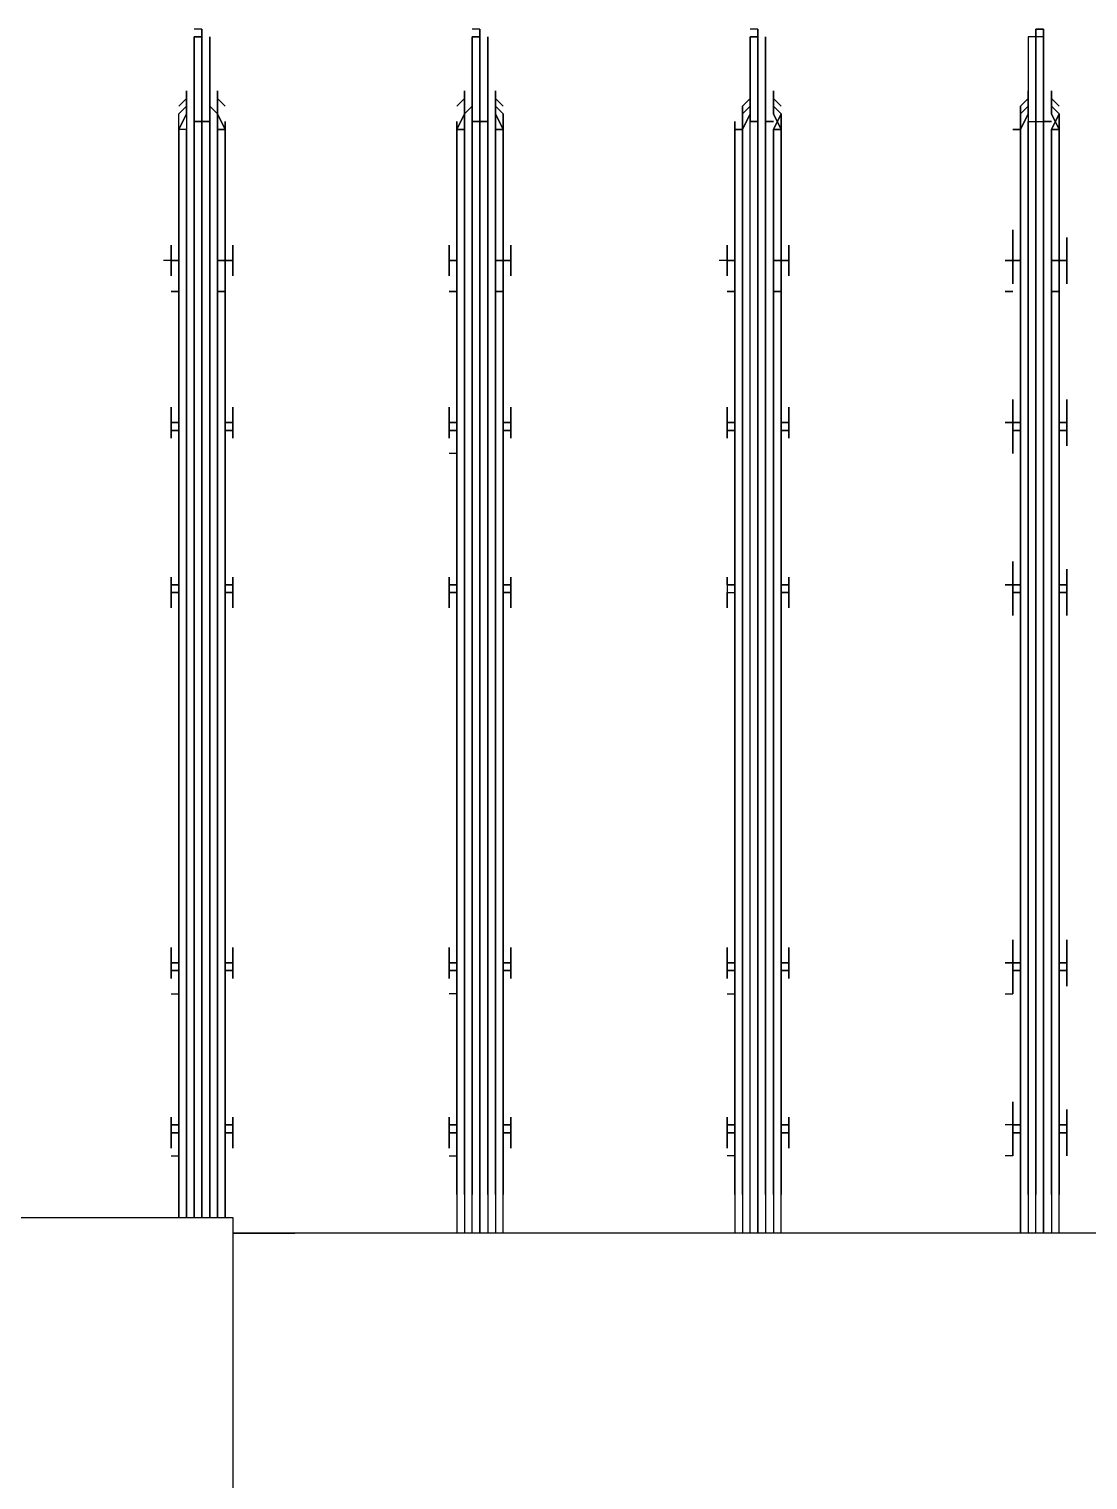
# Model space of a CAD drawing. Header units: metres. Extents: x 532250 to 532639, y 2674174 to 2674494.
# Drawn here: x 532452.5501 to 532452.7398, y 2674370.8489 to 2674371.109 of the extents above; entities that cross this region are included whole.
import ezdxf

# ---------------------------------------------------------------- set-up
doc = ezdxf.new("R2010")
doc.units = ezdxf.units.M
doc.header["$MEASUREMENT"] = 0
doc.layers.add('IDT', color=7, linetype='Continuous')

# ---------------------------------------------------------------- blocks, each defined once
blk = doc.blocks.new('IDT')
at = {"layer": 'IDT', "color": 0, "lineweight": 25}
for p, q in [((14.34065, 9.36291), (14.34065, 9.45834)), ((14.34065, 9.36291), (14.34065, 9.36844)), ((13.87591, 9.36567), (14.34065, 9.36567)), ((14.19265, 9.36567), (14.19265, 9.16788)), ((14.19403, 9.16788), (14.19403, 9.36567)), ((14.19542, 9.1665), (14.19542, 9.36567)), ((14.19542, 9.36567), (14.19542, 9.1665)), ((14.1968, 9.36567), (14.1968, 9.1665)), ((14.19818, 9.1665), (14.19818, 9.36567)), ((14.19957, 9.16788), (14.19957, 9.36567)), ((14.19957, 9.36567), (14.19957, 9.16788)), ((14.24244, 9.36567), (14.24244, 9.16788)), ((14.24383, 9.16788), (14.24383, 9.36567)), ((14.24521, 9.1665), (14.24521, 9.36567)), ((14.24659, 9.1665), (14.24659, 9.36567)), ((14.24659, 9.36567), (14.24659, 9.1665)), ((14.24798, 9.36567), (14.24798, 9.1665)), ((14.24936, 9.16788), (14.24936, 9.36567)), ((14.25074, 9.16788), (14.25074, 9.36567)), ((14.29224, 9.36567), (14.29224, 9.16788)), ((14.29362, 9.16788), (14.29362, 9.36567)), ((14.295, 9.1665), (14.295, 9.36567)), ((14.29639, 9.36567), (14.29639, 9.1665)), ((14.29639, 9.1665), (14.29639, 9.36567)), ((14.29777, 9.36567), (14.29777, 9.1665)), ((14.29915, 9.16788), (14.29915, 9.36567)), ((14.30054, 9.16788), (14.30054, 9.36567)), ((14.34065, 9.36567), (14.32958, 9.36567)), ((14.44023, 9.36291), (14.34065, 9.36291)), ((14.34203, 9.16788), (14.34203, 9.36291)), ((14.34203, 9.36291), (14.34203, 9.16788)), ((14.34341, 9.16788), (14.34341, 9.36291)), ((14.34341, 9.36291), (14.34341, 9.16788)), ((14.3448, 9.1665), (14.3448, 9.36291)), ((14.3448, 9.36291), (14.3448, 9.1665)), ((14.34618, 9.36291), (14.34618, 9.1665)), ((14.34618, 9.1665), (14.34618, 9.36291)), ((14.34618, 9.36291), (14.34618, 9.1665)), ((14.34618, 9.1665), (14.34618, 9.36291)), ((14.34756, 9.1665), (14.34756, 9.36291)), ((14.34756, 9.36291), (14.34756, 9.1665)), ((14.34895, 9.16788), (14.34895, 9.36291)), ((14.34895, 9.36291), (14.34895, 9.16788)), ((14.35033, 9.36291), (14.35033, 9.16788)), ((14.35033, 9.16788), (14.35033, 9.36291)), ((14.19265, 9.16788), (14.19265, 9.35876)), ((14.19403, 9.35876), (14.19403, 9.16788)), ((14.19542, 9.1665), (14.19542, 9.35876)), ((14.19542, 9.35876), (14.19542, 9.1665)), ((14.1968, 9.1665), (14.1968, 9.35876)), ((14.19818, 9.35876), (14.19818, 9.1665)), ((14.19957, 9.16788), (14.19957, 9.35876)), ((14.19957, 9.35876), (14.19957, 9.16788)), ((14.24244, 9.16788), (14.24244, 9.35876)), ((14.24383, 9.35876), (14.24383, 9.16788)), ((14.24521, 9.35876), (14.24521, 9.1665)), ((14.24659, 9.1665), (14.24659, 9.35876)), ((14.24659, 9.35876), (14.24659, 9.1665)), ((14.24798, 9.35876), (14.24798, 9.1665)), ((14.24936, 9.35876), (14.24936, 9.16788)), ((14.25074, 9.35876), (14.25074, 9.16788)), ((14.29224, 9.16788), (14.29224, 9.35876)), ((14.29362, 9.35876), (14.29362, 9.16788)), ((14.295, 9.35876), (14.295, 9.1665)), ((14.29639, 9.35876), (14.29639, 9.1665)), ((14.29639, 9.1665), (14.29639, 9.35876)), ((14.29777, 9.1665), (14.29777, 9.35876)), ((14.29915, 9.35876), (14.29915, 9.16788)), ((14.30054, 9.35876), (14.30054, 9.16788)), ((14.19127, 9.35046), (14.19127, 9.35184)), ((14.19127, 9.35184), (14.19127, 9.35046)), ((14.19265, 9.34631), (14.19265, 9.35184)), ((14.19265, 9.35184), (14.19265, 9.34769)), ((14.20095, 9.35046), (14.20095, 9.35184)), ((14.20095, 9.35184), (14.20095, 9.34769)), ((14.20095, 9.35184), (14.20233, 9.35184)), ((14.20095, 9.35184), (14.20095, 9.34769)), ((14.20095, 9.35046), (14.20095, 9.35184)), ((14.24244, 9.35046), (14.24244, 9.35184)), ((14.24244, 9.35184), (14.24244, 9.35046)), ((14.24244, 9.34769), (14.24244, 9.35184)), ((14.24244, 9.35184), (14.24244, 9.34631)), ((14.25074, 9.34769), (14.25074, 9.35184)), ((14.25074, 9.35184), (14.25074, 9.35046)), ((14.25074, 9.35046), (14.25074, 9.35184)), ((14.25074, 9.35184), (14.25074, 9.34769)), ((14.25074, 9.35184), (14.25212, 9.35184)), ((14.29224, 9.35046), (14.29224, 9.35184)), ((14.29224, 9.35184), (14.29224, 9.35046)), ((14.29224, 9.35184), (14.29224, 9.34769)), ((14.29224, 9.34769), (14.29224, 9.35184)), ((14.30192, 9.35184), (14.30054, 9.35184)), ((14.30054, 9.35184), (14.30054, 9.34769)), ((14.30054, 9.34631), (14.30054, 9.35184)), ((14.30054, 9.35184), (14.30054, 9.35046)), ((14.30054, 9.35046), (14.30054, 9.35184)), ((14.34203, 9.35046), (14.34203, 9.35184)), ((14.34203, 9.35184), (14.34203, 9.34769)), ((14.34203, 9.34769), (14.34203, 9.35184)), ((14.34203, 9.35184), (14.34203, 9.35046)), ((14.35171, 9.35184), (14.35033, 9.35184)), ((14.35033, 9.35184), (14.35033, 9.34769)), ((14.35033, 9.34631), (14.35033, 9.35184)), ((14.35033, 9.35184), (14.35033, 9.35046)), ((14.35033, 9.35046), (14.35033, 9.35184)), ((14.19127, 9.34769), (14.19127, 9.35046)), ((14.19127, 9.35046), (14.19127, 9.34769)), ((14.20095, 9.34769), (14.20095, 9.35046)), ((14.20095, 9.34769), (14.20095, 9.35046)), ((14.24106, 9.34769), (14.24106, 9.35046)), ((14.24106, 9.35046), (14.24106, 9.34769)), ((14.25212, 9.35046), (14.25212, 9.34769)), ((14.25212, 9.34769), (14.25212, 9.35046)), ((14.29085, 9.35046), (14.29085, 9.34769)), ((14.29085, 9.34769), (14.29085, 9.35046)), ((14.30192, 9.35046), (14.30192, 9.34769)), ((14.30192, 9.34769), (14.30192, 9.35046)), ((14.34065, 9.35046), (14.34065, 9.34769)), ((14.34065, 9.34769), (14.34065, 9.35046)), ((14.35171, 9.35046), (14.35171, 9.34769)), ((14.35171, 9.34769), (14.35171, 9.35046)), ((14.19265, 9.34769), (14.19127, 9.34769)), ((14.19127, 9.34769), (14.19127, 9.34631)), ((14.19127, 9.34631), (14.19127, 9.34769)), ((14.19127, 9.34769), (14.19265, 9.34769)), ((14.19265, 9.34631), (14.19127, 9.34631)), ((14.19127, 9.34631), (14.19127, 9.34493)), ((14.19127, 9.34493), (14.19127, 9.34631)), ((14.19127, 9.34631), (14.19265, 9.34631)), ((14.19265, 9.34769), (14.19265, 9.34631)), ((14.19265, 9.34631), (14.19265, 9.34216)), ((14.19265, 9.34216), (14.19265, 9.34631)), ((14.20095, 9.34769), (14.19957, 9.34769)), ((14.19957, 9.34769), (14.20095, 9.34769)), ((14.20095, 9.34631), (14.19957, 9.34631)), ((14.19957, 9.34631), (14.20095, 9.34631)), ((14.20095, 9.34631), (14.20095, 9.34769)), ((14.20095, 9.34769), (14.20095, 9.34631)), ((14.20095, 9.34631), (14.20095, 9.34769)), ((14.20095, 9.34769), (14.20095, 9.34631)), ((14.20095, 9.34631), (14.20233, 9.34631)), ((14.20095, 9.34631), (14.20095, 9.34216)), ((14.20095, 9.34216), (14.20095, 9.34631)), ((14.20095, 9.34631), (14.20095, 9.34493)), ((14.20095, 9.34493), (14.20095, 9.34631)), ((14.20095, 9.34631), (14.20233, 9.34631)), ((14.24244, 9.34769), (14.24106, 9.34769)), ((14.24106, 9.34769), (14.24106, 9.34631)), ((14.24106, 9.34631), (14.24106, 9.34769)), ((14.24106, 9.34769), (14.24244, 9.34769)), ((14.24244, 9.34631), (14.24106, 9.34631)), ((14.24106, 9.34631), (14.24106, 9.34493)), ((14.24106, 9.34493), (14.24106, 9.34631)), ((14.24106, 9.34631), (14.24244, 9.34631)), ((14.24244, 9.34631), (14.24244, 9.34769)), ((14.24244, 9.34631), (14.24244, 9.34216)), ((14.24244, 9.34216), (14.24244, 9.34631)), ((14.25074, 9.34769), (14.25074, 9.34631)), ((14.25074, 9.34631), (14.25074, 9.34769)), ((14.25074, 9.34769), (14.25212, 9.34769)), ((14.25212, 9.34769), (14.25074, 9.34769)), ((14.25074, 9.34631), (14.25074, 9.34216)), ((14.25074, 9.34216), (14.25074, 9.34631)), ((14.25212, 9.34631), (14.25074, 9.34631)), ((14.25074, 9.34631), (14.25212, 9.34631)), ((14.25074, 9.34631), (14.25212, 9.34631)), ((14.25212, 9.34769), (14.25212, 9.34631)), ((14.25212, 9.34631), (14.25212, 9.34769)), ((14.25212, 9.34631), (14.25212, 9.34493)), ((14.25212, 9.34493), (14.25212, 9.34631)), ((14.29224, 9.34769), (14.29085, 9.34769)), ((14.29085, 9.34769), (14.29085, 9.34631)), ((14.29085, 9.34631), (14.29085, 9.34769)), ((14.29085, 9.34769), (14.29224, 9.34769)), ((14.29224, 9.34631), (14.29085, 9.34631)), ((14.29085, 9.34631), (14.29085, 9.34493)), ((14.29085, 9.34493), (14.29085, 9.34631)), ((14.29085, 9.34631), (14.29224, 9.34631)), ((14.29224, 9.34769), (14.29224, 9.34631)), ((14.29224, 9.34631), (14.29224, 9.34769)), ((14.29224, 9.34631), (14.29224, 9.34216)), ((14.29224, 9.34216), (14.29224, 9.34631)), ((14.30054, 9.34769), (14.30054, 9.34631)), ((14.30192, 9.34769), (14.30054, 9.34769)), ((14.30054, 9.34769), (14.30192, 9.34769)), ((14.30192, 9.34631), (14.30054, 9.34631)), ((14.30054, 9.34631), (14.30054, 9.34216)), ((14.30054, 9.34216), (14.30054, 9.34631)), ((14.30054, 9.34631), (14.30192, 9.34631)), ((14.30054, 9.34631), (14.30192, 9.34631)), ((14.30192, 9.34631), (14.30054, 9.34631)), ((14.30192, 9.34631), (14.30192, 9.34769)), ((14.30192, 9.34769), (14.30192, 9.34631)), ((14.30192, 9.34631), (14.30192, 9.34493)), ((14.30192, 9.34493), (14.30192, 9.34631)), ((14.34203, 9.34769), (14.34065, 9.34769)), ((14.34065, 9.34769), (14.34065, 9.34631)), ((14.34065, 9.34631), (14.34065, 9.34769)), ((14.34065, 9.34769), (14.34203, 9.34769)), ((14.34203, 9.34631), (14.34065, 9.34631)), ((14.34065, 9.34631), (14.34065, 9.34493)), ((14.34065, 9.34493), (14.34065, 9.34631)), ((14.34065, 9.34631), (14.34203, 9.34631)), ((14.34203, 9.34631), (14.34203, 9.34769)), ((14.34203, 9.34769), (14.34203, 9.34631)), ((14.34203, 9.34631), (14.34203, 9.34216)), ((14.34203, 9.34216), (14.34203, 9.34631)), ((14.35033, 9.34769), (14.35033, 9.34631)), ((14.35171, 9.34769), (14.35033, 9.34769)), ((14.35033, 9.34769), (14.35171, 9.34769)), ((14.35171, 9.34631), (14.35033, 9.34631)), ((14.35033, 9.34631), (14.35033, 9.34216)), ((14.35033, 9.34216), (14.35033, 9.34631)), ((14.35033, 9.34631), (14.35171, 9.34631)), ((14.35033, 9.34631), (14.35171, 9.34631)), ((14.35171, 9.34631), (14.35033, 9.34631)), ((14.35171, 9.34631), (14.35171, 9.34769)), ((14.35171, 9.34769), (14.35171, 9.34631)), ((14.35171, 9.34631), (14.35171, 9.34493)), ((14.35171, 9.34493), (14.35171, 9.34631)), ((14.19127, 9.34493), (14.19127, 9.34354)), ((14.19127, 9.34354), (14.19127, 9.34493)), ((14.20095, 9.34354), (14.20095, 9.34493)), ((14.20095, 9.34354), (14.20095, 9.34493)), ((14.24244, 9.34354), (14.24244, 9.34493)), ((14.24244, 9.34493), (14.24244, 9.34354)), ((14.25074, 9.34493), (14.25074, 9.34354)), ((14.25074, 9.34354), (14.25074, 9.34493)), ((14.29224, 9.34354), (14.29224, 9.34493)), ((14.29224, 9.34493), (14.29224, 9.34354)), ((14.30054, 9.34493), (14.30054, 9.34354)), ((14.30054, 9.34354), (14.30054, 9.34493)), ((14.34203, 9.34354), (14.34203, 9.34493)), ((14.34203, 9.34493), (14.34203, 9.34354)), ((14.35033, 9.34493), (14.35033, 9.34354)), ((14.35033, 9.34354), (14.35033, 9.34493)), ((14.19265, 9.3228), (14.19265, 9.31865)), ((14.19265, 9.31865), (14.19265, 9.3228)), ((14.20233, 9.3228), (14.20095, 9.3228)), ((14.20095, 9.3228), (14.20095, 9.31865)), ((14.20095, 9.31865), (14.20095, 9.3228)), ((14.24244, 9.3228), (14.24244, 9.31865)), ((14.24244, 9.31865), (14.24244, 9.3228)), ((14.25212, 9.3228), (14.25074, 9.3228)), ((14.25074, 9.3228), (14.25074, 9.31865)), ((14.25074, 9.31865), (14.25074, 9.3228)), ((14.29224, 9.3228), (14.29224, 9.31865)), ((14.29224, 9.31865), (14.29224, 9.3228)), ((14.30054, 9.31865), (14.30054, 9.3228)), ((14.30054, 9.3228), (14.30054, 9.31865)), ((14.30054, 9.3228), (14.30192, 9.3228)), ((14.34203, 9.31726), (14.34203, 9.3228)), ((14.34203, 9.3228), (14.34203, 9.31726)), ((14.35171, 9.3228), (14.35033, 9.3228)), ((14.35033, 9.3228), (14.35033, 9.31865)), ((14.35033, 9.31865), (14.35033, 9.3228)), ((14.19127, 9.32003), (14.19127, 9.32141)), ((14.19127, 9.32141), (14.19127, 9.32003)), ((14.19127, 9.32003), (14.19127, 9.31865)), ((14.19127, 9.31865), (14.19127, 9.32003)), ((14.20095, 9.32003), (14.20095, 9.32141)), ((14.20095, 9.32141), (14.20095, 9.32003)), ((14.20095, 9.32003), (14.20095, 9.31865)), ((14.20095, 9.31865), (14.20095, 9.32003)), ((14.24106, 9.32003), (14.24106, 9.31865)), ((14.24106, 9.31865), (14.24106, 9.32003)), ((14.24244, 9.32003), (14.24244, 9.32141)), ((14.24244, 9.32141), (14.24244, 9.32003)), ((14.25074, 9.32141), (14.25074, 9.32003)), ((14.25074, 9.32003), (14.25074, 9.32141)), ((14.25212, 9.32003), (14.25212, 9.31865)), ((14.25212, 9.31865), (14.25212, 9.32003)), ((14.29085, 9.32003), (14.29085, 9.31865)), ((14.29085, 9.31865), (14.29085, 9.32003)), ((14.29224, 9.32003), (14.29224, 9.32141)), ((14.29224, 9.32141), (14.29224, 9.32003)), ((14.30054, 9.32141), (14.30054, 9.32003)), ((14.30054, 9.32003), (14.30054, 9.32141)), ((14.30192, 9.32003), (14.30192, 9.31865)), ((14.30192, 9.31865), (14.30192, 9.32003)), ((14.34065, 9.32003), (14.34065, 9.31865)), ((14.34065, 9.31865), (14.34065, 9.32003)), ((14.34203, 9.32003), (14.34203, 9.32141)), ((14.34203, 9.32141), (14.34203, 9.32003)), ((14.35033, 9.32141), (14.35033, 9.32003)), ((14.35033, 9.32003), (14.35033, 9.32141)), ((14.35171, 9.32003), (14.35171, 9.31865)), ((14.35171, 9.31865), (14.35171, 9.32003)), ((14.19265, 9.31865), (14.19127, 9.31865)), ((14.19127, 9.31865), (14.19127, 9.31726)), ((14.19127, 9.31726), (14.19127, 9.31865)), ((14.19127, 9.31865), (14.19265, 9.31865)), ((14.19265, 9.31726), (14.19127, 9.31726)), ((14.19127, 9.31726), (14.19127, 9.3145)), ((14.19127, 9.3145), (14.19127, 9.31726)), ((14.19127, 9.31726), (14.19265, 9.31726)), ((14.19265, 9.31726), (14.19265, 9.31865)), ((14.19265, 9.31865), (14.19265, 9.31726)), ((14.19265, 9.31726), (14.19265, 9.31311)), ((14.19265, 9.31311), (14.19265, 9.31726)), ((14.20095, 9.31865), (14.19957, 9.31865)), ((14.19957, 9.31865), (14.20095, 9.31865)), ((14.20095, 9.31726), (14.19957, 9.31726)), ((14.19957, 9.31726), (14.20095, 9.31726)), ((14.20095, 9.31865), (14.20095, 9.31726)), ((14.20095, 9.31726), (14.20095, 9.31865)), ((14.20095, 9.31865), (14.20095, 9.31726)), ((14.20095, 9.31726), (14.20095, 9.31865)), ((14.20095, 9.31726), (14.20095, 9.31311)), ((14.20095, 9.31311), (14.20095, 9.31726)), ((14.20095, 9.31726), (14.20095, 9.3145)), ((14.20095, 9.3145), (14.20095, 9.31726)), ((14.20095, 9.31726), (14.20233, 9.31726)), ((14.20233, 9.31726), (14.20095, 9.31726)), ((14.24244, 9.31865), (14.24106, 9.31865)), ((14.24106, 9.31865), (14.24106, 9.31726)), ((14.24106, 9.31726), (14.24106, 9.31865)), ((14.24106, 9.31865), (14.24244, 9.31865)), ((14.24244, 9.31726), (14.24106, 9.31726)), ((14.24106, 9.31726), (14.24106, 9.3145)), ((14.24106, 9.3145), (14.24106, 9.31726)), ((14.24106, 9.31726), (14.24244, 9.31726)), ((14.24244, 9.31726), (14.24244, 9.31865)), ((14.24244, 9.31865), (14.24244, 9.31726)), ((14.24244, 9.31726), (14.24244, 9.31311)), ((14.24244, 9.31311), (14.24244, 9.31726)), ((14.25074, 9.31865), (14.25074, 9.31726)), ((14.25212, 9.31865), (14.25074, 9.31865)), ((14.25074, 9.31726), (14.25074, 9.31865)), ((14.25074, 9.31865), (14.25212, 9.31865)), ((14.25074, 9.31311), (14.25074, 9.31726)), ((14.25074, 9.31726), (14.25212, 9.31726)), ((14.25212, 9.31726), (14.25074, 9.31726)), ((14.25074, 9.31726), (14.25074, 9.31311)), ((14.25074, 9.31726), (14.25212, 9.31726)), ((14.25212, 9.31726), (14.25212, 9.31865)), ((14.25212, 9.31865), (14.25212, 9.31726)), ((14.25212, 9.31726), (14.25212, 9.3145)), ((14.25212, 9.3145), (14.25212, 9.31726)), ((14.29224, 9.31865), (14.29085, 9.31865)), ((14.29085, 9.31865), (14.29085, 9.31726)), ((14.29085, 9.31726), (14.29085, 9.31865)), ((14.29085, 9.31865), (14.29224, 9.31865)), ((14.29224, 9.31726), (14.29085, 9.31726)), ((14.29085, 9.31726), (14.29085, 9.3145)), ((14.29085, 9.3145), (14.29085, 9.31726)), ((14.29085, 9.31726), (14.29224, 9.31726)), ((14.29224, 9.31311), (14.29224, 9.31865)), ((14.29224, 9.31865), (14.29224, 9.31726)), ((14.29224, 9.31726), (14.29224, 9.31311)), ((14.30054, 9.31865), (14.30192, 9.31865)), ((14.30054, 9.31726), (14.30054, 9.31865)), ((14.30054, 9.31865), (14.30054, 9.31726)), ((14.30192, 9.31865), (14.30054, 9.31865)), ((14.30192, 9.31726), (14.30054, 9.31726)), ((14.30054, 9.31726), (14.30054, 9.31311)), ((14.30054, 9.31311), (14.30054, 9.31726)), ((14.30054, 9.31726), (14.30192, 9.31726)), ((14.30192, 9.31726), (14.30054, 9.31726)), ((14.30054, 9.31726), (14.30192, 9.31726)), ((14.30192, 9.31865), (14.30192, 9.31726)), ((14.30192, 9.31726), (14.30192, 9.31865)), ((14.30192, 9.31726), (14.30192, 9.3145)), ((14.30192, 9.3145), (14.30192, 9.31726)), ((14.34203, 9.31865), (14.34065, 9.31865)), ((14.34065, 9.31865), (14.34065, 9.31726)), ((14.34065, 9.31726), (14.34065, 9.31865)), ((14.34065, 9.31865), (14.34203, 9.31865)), ((14.34203, 9.31726), (14.34065, 9.31726)), ((14.34065, 9.31726), (14.34065, 9.3145)), ((14.34065, 9.3145), (14.34065, 9.31726)), ((14.34065, 9.31726), (14.34203, 9.31726)), ((14.34203, 9.31726), (14.34203, 9.31311)), ((14.34203, 9.31311), (14.34203, 9.31726)), ((14.35033, 9.31865), (14.35033, 9.31726)), ((14.35171, 9.31865), (14.35033, 9.31865)), ((14.35033, 9.31726), (14.35033, 9.31865)), ((14.35033, 9.31865), (14.35171, 9.31865)), ((14.35033, 9.31311), (14.35033, 9.31726)), ((14.35033, 9.31726), (14.35171, 9.31726)), ((14.35171, 9.31726), (14.35033, 9.31726)), ((14.35033, 9.31726), (14.35033, 9.31311)), ((14.35033, 9.31726), (14.35171, 9.31726)), ((14.35171, 9.31726), (14.35171, 9.31865)), ((14.35171, 9.31865), (14.35171, 9.31726)), ((14.35171, 9.31726), (14.35171, 9.3145)), ((14.35171, 9.3145), (14.35171, 9.31726)), ((14.19127, 9.3145), (14.19127, 9.31311)), ((14.19127, 9.31311), (14.19127, 9.3145)), ((14.20095, 9.31311), (14.20095, 9.3145)), ((14.20095, 9.3145), (14.20095, 9.31311)), ((14.24244, 9.31311), (14.24244, 9.3145)), ((14.24244, 9.3145), (14.24244, 9.31311)), ((14.25074, 9.31311), (14.25074, 9.3145)), ((14.25074, 9.3145), (14.25074, 9.31311)), ((14.29224, 9.31311), (14.29224, 9.3145)), ((14.29224, 9.3145), (14.29224, 9.31311)), ((14.30054, 9.31311), (14.30054, 9.3145)), ((14.30054, 9.3145), (14.30054, 9.31311)), ((14.34203, 9.31311), (14.34203, 9.3145)), ((14.34203, 9.3145), (14.34203, 9.31311)), ((14.35033, 9.31311), (14.35033, 9.3145)), ((14.35033, 9.3145), (14.35033, 9.31311)), ((14.19127, 9.25364), (14.19127, 9.25502)), ((14.19127, 9.25502), (14.19127, 9.25364)), ((14.19265, 9.25502), (14.19265, 9.25087)), ((14.19265, 9.25087), (14.19265, 9.25502)), ((14.20095, 9.25502), (14.20095, 9.25087)), ((14.20095, 9.25087), (14.20095, 9.25502)), ((14.20095, 9.25502), (14.20095, 9.25364)), ((14.20095, 9.25364), (14.20095, 9.25502)), ((14.24244, 9.25364), (14.24244, 9.25502)), ((14.24244, 9.25502), (14.24244, 9.25364)), ((14.24244, 9.25087), (14.24244, 9.25502)), ((14.24244, 9.25502), (14.24244, 9.25087)), ((14.25074, 9.25502), (14.25074, 9.25364)), ((14.25074, 9.25364), (14.25074, 9.25502)), ((14.25074, 9.25087), (14.25074, 9.25502)), ((14.25074, 9.25502), (14.25074, 9.24949)), ((14.29224, 9.25364), (14.29224, 9.25502)), ((14.29224, 9.25502), (14.29224, 9.25364)), ((14.29224, 9.24949), (14.29224, 9.25502)), ((14.29224, 9.25502), (14.29224, 9.24949)), ((14.30054, 9.25502), (14.30054, 9.25087)), ((14.30054, 9.25087), (14.30054, 9.25502)), ((14.30054, 9.25502), (14.30054, 9.25364)), ((14.30054, 9.25364), (14.30054, 9.25502)), ((14.34203, 9.25364), (14.34203, 9.25502)), ((14.34203, 9.25502), (14.34203, 9.25364)), ((14.34203, 9.25087), (14.34203, 9.25502)), ((14.34203, 9.25502), (14.34203, 9.24949)), ((14.35033, 9.25087), (14.35033, 9.25502)), ((14.35033, 9.25502), (14.35033, 9.25364)), ((14.35033, 9.25364), (14.35033, 9.25502)), ((14.35033, 9.25502), (14.35033, 9.25087)), ((14.19127, 9.25364), (14.19127, 9.25087)), ((14.19127, 9.25087), (14.19127, 9.25364)), ((14.20095, 9.25364), (14.20095, 9.24949)), ((14.20095, 9.25087), (14.20095, 9.25364)), ((14.24106, 9.25364), (14.24106, 9.25087)), ((14.24106, 9.25087), (14.24106, 9.25364)), ((14.25212, 9.25087), (14.25212, 9.25364)), ((14.25212, 9.25364), (14.25212, 9.25087)), ((14.29085, 9.25364), (14.29085, 9.25087)), ((14.29085, 9.25087), (14.29085, 9.25364)), ((14.30192, 9.25364), (14.30192, 9.25087)), ((14.30192, 9.25087), (14.30192, 9.25364)), ((14.34065, 9.25364), (14.34065, 9.25087)), ((14.34065, 9.25087), (14.34065, 9.25364)), ((14.35171, 9.25087), (14.35171, 9.25364)), ((14.35171, 9.25364), (14.35171, 9.25087)), ((14.19265, 9.25087), (14.19127, 9.25087)), ((14.19127, 9.25087), (14.19127, 9.24949)), ((14.19127, 9.24949), (14.19127, 9.25087)), ((14.19127, 9.25087), (14.19265, 9.25087)), ((14.19265, 9.24949), (14.19127, 9.24949)), ((14.19127, 9.24949), (14.19127, 9.24811)), ((14.19127, 9.24811), (14.19127, 9.24949)), ((14.19127, 9.24949), (14.19265, 9.24949)), ((14.19265, 9.25087), (14.19265, 9.24949)), ((14.19265, 9.24534), (14.19265, 9.25087)), ((14.19265, 9.24949), (14.19265, 9.24534)), ((14.20095, 9.25087), (14.19957, 9.25087)), ((14.19957, 9.25087), (14.20095, 9.25087)), ((14.20095, 9.24949), (14.19957, 9.24949)), ((14.19957, 9.24949), (14.20095, 9.24949)), ((14.20095, 9.24949), (14.20095, 9.25087)), ((14.20095, 9.25087), (14.20095, 9.24949)), ((14.20095, 9.24949), (14.20095, 9.25087)), ((14.20095, 9.24949), (14.20095, 9.24534)), ((14.20095, 9.24534), (14.20095, 9.24949)), ((14.20095, 9.24811), (14.20095, 9.24949)), ((14.20095, 9.24949), (14.20095, 9.24811)), ((14.20095, 9.24949), (14.20233, 9.24949)), ((14.20233, 9.24949), (14.20095, 9.24949)), ((14.24244, 9.25087), (14.24106, 9.25087)), ((14.24106, 9.25087), (14.24106, 9.24949)), ((14.24106, 9.24949), (14.24106, 9.25087)), ((14.24106, 9.25087), (14.24244, 9.25087)), ((14.24244, 9.24949), (14.24106, 9.24949)), ((14.24106, 9.24949), (14.24106, 9.24811)), ((14.24106, 9.24811), (14.24106, 9.24949)), ((14.24106, 9.24949), (14.24244, 9.24949)), ((14.24244, 9.24949), (14.24244, 9.25087)), ((14.24244, 9.25087), (14.24244, 9.24534)), ((14.24244, 9.24534), (14.24244, 9.24949)), ((14.25212, 9.25087), (14.25074, 9.25087)), ((14.25074, 9.25087), (14.25074, 9.24949)), ((14.25212, 9.25087), (14.25074, 9.25087)), ((14.25212, 9.24949), (14.25074, 9.24949)), ((14.25074, 9.24949), (14.25074, 9.24534)), ((14.25074, 9.24534), (14.25074, 9.24949)), ((14.25074, 9.24949), (14.25212, 9.24949)), ((14.25074, 9.24949), (14.25212, 9.24949)), ((14.25074, 9.24949), (14.25212, 9.24949)), ((14.25212, 9.24949), (14.25212, 9.25087)), ((14.25212, 9.24949), (14.25212, 9.25087)), ((14.25212, 9.24949), (14.25212, 9.24811)), ((14.25212, 9.24811), (14.25212, 9.24949)), ((14.29224, 9.25087), (14.29085, 9.25087)), ((14.29085, 9.25087), (14.29085, 9.24949)), ((14.29085, 9.24949), (14.29085, 9.25087)), ((14.29085, 9.25087), (14.29224, 9.25087)), ((14.29224, 9.24949), (14.29085, 9.24949)), ((14.29085, 9.24949), (14.29085, 9.24811)), ((14.29085, 9.24811), (14.29085, 9.24949)), ((14.29085, 9.24949), (14.29224, 9.24949)), ((14.29224, 9.24949), (14.29224, 9.24534)), ((14.29224, 9.24534), (14.29224, 9.24949)), ((14.30054, 9.25087), (14.30054, 9.24949)), ((14.30054, 9.24949), (14.30054, 9.25087)), ((14.30192, 9.25087), (14.30054, 9.25087)), ((14.30054, 9.25087), (14.30192, 9.25087)), ((14.30054, 9.24949), (14.30192, 9.24949)), ((14.30192, 9.24949), (14.30054, 9.24949)), ((14.30054, 9.24949), (14.30054, 9.24534)), ((14.30054, 9.24534), (14.30054, 9.24949)), ((14.30054, 9.24949), (14.30192, 9.24949)), ((14.30192, 9.24949), (14.30192, 9.25087)), ((14.30192, 9.25087), (14.30192, 9.24949)), ((14.30192, 9.24949), (14.30192, 9.24811)), ((14.30192, 9.24811), (14.30192, 9.24949)), ((14.34203, 9.25087), (14.34065, 9.25087)), ((14.34065, 9.25087), (14.34065, 9.24949)), ((14.34065, 9.24949), (14.34065, 9.25087)), ((14.34065, 9.25087), (14.34203, 9.25087)), ((14.34203, 9.24949), (14.34065, 9.24949)), ((14.34065, 9.24949), (14.34065, 9.24811)), ((14.34065, 9.24811), (14.34065, 9.24949)), ((14.34065, 9.24949), (14.34203, 9.24949)), ((14.34203, 9.24949), (14.34203, 9.25087)), ((14.34203, 9.24949), (14.34203, 9.24534)), ((14.34203, 9.24534), (14.34203, 9.24949)), ((14.35171, 9.25087), (14.35033, 9.25087)), ((14.35033, 9.25087), (14.35033, 9.24949)), ((14.35033, 9.24949), (14.35033, 9.25087)), ((14.35033, 9.25087), (14.35171, 9.25087)), ((14.35033, 9.24534), (14.35033, 9.24949)), ((14.35033, 9.24949), (14.35171, 9.24949)), ((14.35171, 9.24949), (14.35033, 9.24949)), ((14.35033, 9.24949), (14.35033, 9.24534)), ((14.35033, 9.24949), (14.35171, 9.24949)), ((14.35171, 9.24949), (14.35171, 9.25087)), ((14.35171, 9.25087), (14.35171, 9.24949)), ((14.35171, 9.24949), (14.35171, 9.24811)), ((14.35171, 9.24811), (14.35171, 9.24949)), ((14.19127, 9.24811), (14.19127, 9.24672)), ((14.19127, 9.24672), (14.19127, 9.24811)), ((14.20095, 9.24811), (14.20095, 9.24672)), ((14.20095, 9.24672), (14.20095, 9.24811)), ((14.24244, 9.24672), (14.24244, 9.24811)), ((14.24244, 9.24811), (14.24244, 9.24672)), ((14.25074, 9.24811), (14.25074, 9.24672)), ((14.25074, 9.24672), (14.25074, 9.24811)), ((14.29224, 9.24672), (14.29224, 9.24811)), ((14.29224, 9.24811), (14.29224, 9.24672)), ((14.30054, 9.24811), (14.30054, 9.24672)), ((14.30054, 9.24672), (14.30054, 9.24811)), ((14.34203, 9.24672), (14.34203, 9.24811)), ((14.34203, 9.24811), (14.34203, 9.24672)), ((14.35033, 9.24811), (14.35033, 9.24672)), ((14.35033, 9.24672), (14.35033, 9.24811)), ((14.19265, 9.22598), (14.19265, 9.22183)), ((14.19265, 9.22044), (14.19265, 9.22598)), ((14.20095, 9.22183), (14.20095, 9.22598)), ((14.20095, 9.22598), (14.20095, 9.22183)), ((14.24244, 9.22598), (14.24244, 9.22183)), ((14.24244, 9.22044), (14.24244, 9.22598)), ((14.25074, 9.22183), (14.25074, 9.22598)), ((14.25074, 9.22598), (14.25074, 9.22044)), ((14.29224, 9.22183), (14.29224, 9.22598)), ((14.29224, 9.22598), (14.29224, 9.22183)), ((14.30054, 9.22598), (14.30054, 9.22183)), ((14.30054, 9.22183), (14.30054, 9.22598)), ((14.30054, 9.22598), (14.30192, 9.22598)), ((14.34203, 9.22183), (14.34203, 9.22598)), ((14.34203, 9.22598), (14.34203, 9.22044)), ((14.35033, 9.22044), (14.35033, 9.22598)), ((14.35033, 9.22598), (14.35033, 9.22183)), ((14.19127, 9.22321), (14.19127, 9.22459)), ((14.19127, 9.22459), (14.19127, 9.22321)), ((14.20095, 9.22321), (14.20095, 9.22459)), ((14.20095, 9.22459), (14.20095, 9.22321)), ((14.24244, 9.22321), (14.24244, 9.22459)), ((14.24244, 9.22459), (14.24244, 9.22321)), ((14.25074, 9.22459), (14.25074, 9.22321)), ((14.25074, 9.22321), (14.25074, 9.22459)), ((14.29224, 9.22321), (14.29224, 9.22459)), ((14.29224, 9.22459), (14.29224, 9.22321)), ((14.30054, 9.22459), (14.30054, 9.22321)), ((14.30054, 9.22321), (14.30054, 9.22459)), ((14.34203, 9.22321), (14.34203, 9.22459)), ((14.34203, 9.22459), (14.34203, 9.22321)), ((14.35033, 9.22459), (14.35033, 9.22321)), ((14.35033, 9.22321), (14.35033, 9.22459)), ((14.19127, 9.22321), (14.19127, 9.22183)), ((14.19127, 9.22183), (14.19127, 9.22321)), ((14.19127, 9.22183), (14.19127, 9.22044)), ((14.19127, 9.22044), (14.19127, 9.22183)), ((14.19127, 9.22183), (14.19265, 9.22183)), ((14.19265, 9.22183), (14.19127, 9.22183)), ((14.19265, 9.22183), (14.19265, 9.22044)), ((14.19957, 9.22183), (14.20095, 9.22183)), ((14.20095, 9.22183), (14.19957, 9.22183)), ((14.20095, 9.22183), (14.20095, 9.22321)), ((14.20095, 9.22321), (14.20095, 9.22183)), ((14.20095, 9.22183), (14.20095, 9.22044)), ((14.20095, 9.22044), (14.20095, 9.22183)), ((14.20095, 9.22183), (14.20095, 9.22044)), ((14.20095, 9.22044), (14.20095, 9.22183)), ((14.24106, 9.22183), (14.24106, 9.22321)), ((14.24106, 9.22321), (14.24106, 9.22183)), ((14.24244, 9.22183), (14.24106, 9.22183)), ((14.24106, 9.22183), (14.24106, 9.22044)), ((14.24106, 9.22044), (14.24106, 9.22183)), ((14.24106, 9.22183), (14.24244, 9.22183)), ((14.24244, 9.22183), (14.24244, 9.22044)), ((14.25212, 9.22183), (14.25074, 9.22183)), ((14.25074, 9.22044), (14.25074, 9.22183)), ((14.25074, 9.22183), (14.25212, 9.22183)), ((14.25212, 9.22183), (14.25212, 9.22321)), ((14.25212, 9.22321), (14.25212, 9.22183)), ((14.25212, 9.22044), (14.25212, 9.22183)), ((14.25212, 9.22183), (14.25212, 9.22044)), ((14.29085, 9.22183), (14.29085, 9.22321)), ((14.29085, 9.22321), (14.29085, 9.22183)), ((14.29224, 9.22183), (14.29085, 9.22183)), ((14.29085, 9.22183), (14.29085, 9.22044)), ((14.29085, 9.22044), (14.29085, 9.22183)), ((14.29085, 9.22183), (14.29224, 9.22183)), ((14.29224, 9.22044), (14.29224, 9.22183)), ((14.29224, 9.22183), (14.29224, 9.22044)), ((14.30054, 9.22183), (14.30192, 9.22183)), ((14.30054, 9.22044), (14.30054, 9.22183)), ((14.30192, 9.22183), (14.30054, 9.22183)), ((14.30054, 9.22183), (14.30054, 9.22044)), ((14.30192, 9.22183), (14.30192, 9.22321)), ((14.30192, 9.22321), (14.30192, 9.22183)), ((14.30192, 9.22183), (14.30192, 9.22044)), ((14.30192, 9.22044), (14.30192, 9.22183)), ((14.34065, 9.22321), (14.34065, 9.22183)), ((14.34065, 9.22183), (14.34065, 9.22321)), ((14.34203, 9.22183), (14.34065, 9.22183)), ((14.34065, 9.22183), (14.34065, 9.22044)), ((14.34065, 9.22044), (14.34065, 9.22183)), ((14.34065, 9.22183), (14.34203, 9.22183)), ((14.34203, 9.22044), (14.34203, 9.22183)), ((14.35033, 9.22183), (14.35033, 9.22044)), ((14.35171, 9.22183), (14.35033, 9.22183)), ((14.35033, 9.22183), (14.35171, 9.22183)), ((14.35171, 9.22183), (14.35171, 9.22321)), ((14.35171, 9.22321), (14.35171, 9.22183)), ((14.35171, 9.22044), (14.35171, 9.22183)), ((14.35171, 9.22183), (14.35171, 9.22044)), ((14.19265, 9.22044), (14.19127, 9.22044)), ((14.19127, 9.22044), (14.19127, 9.21768)), ((14.19127, 9.21768), (14.19127, 9.22044)), ((14.19127, 9.22044), (14.19265, 9.22044)), ((14.19265, 9.22044), (14.19265, 9.21629)), ((14.19265, 9.21629), (14.19265, 9.22044)), ((14.20095, 9.22044), (14.19957, 9.22044)), ((14.19957, 9.22044), (14.20095, 9.22044)), ((14.20095, 9.22044), (14.20233, 9.22044)), ((14.20233, 9.22044), (14.20095, 9.22044)), ((14.20095, 9.22044), (14.20095, 9.21768)), ((14.20095, 9.21768), (14.20095, 9.22044)), ((14.20095, 9.22044), (14.20095, 9.21629)), ((14.20095, 9.21629), (14.20095, 9.22044)), ((14.24244, 9.22044), (14.24106, 9.22044)), ((14.24106, 9.22044), (14.24106, 9.21768)), ((14.24106, 9.21768), (14.24106, 9.22044)), ((14.24106, 9.22044), (14.24244, 9.22044)), ((14.24244, 9.22044), (14.24244, 9.21629)), ((14.24244, 9.21629), (14.24244, 9.22044)), ((14.25074, 9.22044), (14.25212, 9.22044)), ((14.25212, 9.22044), (14.25074, 9.22044)), ((14.25074, 9.22044), (14.25212, 9.22044)), ((14.25074, 9.22044), (14.25074, 9.21629)), ((14.25074, 9.21629), (14.25074, 9.22044)), ((14.25212, 9.22044), (14.25212, 9.21768)), ((14.25212, 9.21768), (14.25212, 9.22044)), ((14.29224, 9.22044), (14.29085, 9.22044)), ((14.29085, 9.22044), (14.29085, 9.21768)), ((14.29085, 9.21768), (14.29085, 9.22044)), ((14.29085, 9.22044), (14.29224, 9.22044)), ((14.29224, 9.22044), (14.29224, 9.21629)), ((14.29224, 9.21629), (14.29224, 9.22044)), ((14.30192, 9.22044), (14.30054, 9.22044)), ((14.30054, 9.21629), (14.30054, 9.22044)), ((14.30054, 9.22044), (14.30192, 9.22044)), ((14.30054, 9.22044), (14.30192, 9.22044)), ((14.30192, 9.22044), (14.30054, 9.22044)), ((14.30054, 9.22044), (14.30054, 9.21629)), ((14.30192, 9.22044), (14.30192, 9.21768)), ((14.30192, 9.21768), (14.30192, 9.22044)), ((14.34203, 9.22044), (14.34065, 9.22044)), ((14.34065, 9.22044), (14.34065, 9.21768)), ((14.34065, 9.21768), (14.34065, 9.22044)), ((14.34065, 9.22044), (14.34203, 9.22044)), ((14.34203, 9.22044), (14.34203, 9.21629)), ((14.34203, 9.21629), (14.34203, 9.22044)), ((14.35033, 9.22044), (14.35033, 9.21629)), ((14.35033, 9.21629), (14.35033, 9.22044)), ((14.35033, 9.22044), (14.35171, 9.22044)), ((14.35171, 9.22044), (14.35033, 9.22044)), ((14.35033, 9.22044), (14.35171, 9.22044)), ((14.35171, 9.22044), (14.35171, 9.21768)), ((14.35171, 9.21768), (14.35171, 9.22044)), ((14.19127, 9.21768), (14.19127, 9.21629)), ((14.19127, 9.21629), (14.19127, 9.21768)), ((14.20095, 9.21768), (14.20095, 9.21629)), ((14.20095, 9.21629), (14.20095, 9.21768)), ((14.24244, 9.21629), (14.24244, 9.21768)), ((14.24244, 9.21768), (14.24244, 9.21629)), ((14.25074, 9.21629), (14.25074, 9.21768)), ((14.25074, 9.21768), (14.25074, 9.21629)), ((14.29224, 9.21629), (14.29224, 9.21768)), ((14.29224, 9.21768), (14.29224, 9.21629)), ((14.30054, 9.21768), (14.30054, 9.21629)), ((14.30054, 9.21629), (14.30054, 9.21768)), ((14.34203, 9.21629), (14.34203, 9.21768)), ((14.34203, 9.21768), (14.34203, 9.21629)), ((14.35033, 9.21629), (14.35033, 9.21768)), ((14.35033, 9.21768), (14.35033, 9.21629)), ((14.19127, 9.19416), (14.19127, 9.19555)), ((14.19127, 9.19555), (14.19127, 9.19416)), ((14.19403, 9.19693), (14.19265, 9.19693)), ((14.19265, 9.19693), (14.19403, 9.19693)), ((14.19265, 9.19555), (14.19265, 9.1914)), ((14.19265, 9.1914), (14.19265, 9.19555)), ((14.20233, 9.19693), (14.20095, 9.19693)), ((14.20095, 9.19693), (14.20233, 9.19693)), ((14.20095, 9.19416), (14.20095, 9.19555)), ((14.20095, 9.19555), (14.20095, 9.1914)), ((14.20095, 9.1914), (14.20095, 9.19555)), ((14.20095, 9.19555), (14.20095, 9.19416)), ((14.24383, 9.19693), (14.24244, 9.19693)), ((14.24244, 9.19693), (14.24383, 9.19693)), ((14.24244, 9.19416), (14.24244, 9.19555)), ((14.24244, 9.19555), (14.24244, 9.1914)), ((14.24244, 9.1914), (14.24244, 9.19555)), ((14.24244, 9.19555), (14.24244, 9.19416)), ((14.25212, 9.19693), (14.25074, 9.19693)), ((14.25074, 9.19693), (14.25212, 9.19693)), ((14.25074, 9.19555), (14.25074, 9.19416)), ((14.25074, 9.19416), (14.25074, 9.19555)), ((14.25074, 9.19555), (14.25074, 9.1914)), ((14.25074, 9.1914), (14.25074, 9.19555)), ((14.29362, 9.19693), (14.29224, 9.19693)), ((14.29224, 9.19693), (14.29362, 9.19693)), ((14.29224, 9.19416), (14.29224, 9.19555)), ((14.29224, 9.19555), (14.29224, 9.1914)), ((14.29224, 9.18586), (14.29224, 9.19555)), ((14.29224, 9.19555), (14.29224, 9.19416)), ((14.30192, 9.19693), (14.30054, 9.19693)), ((14.30054, 9.19693), (14.30192, 9.19693)), ((14.30054, 9.1914), (14.30054, 9.19555)), ((14.30054, 9.19555), (14.30054, 9.19416)), ((14.30054, 9.19416), (14.30054, 9.19555)), ((14.30054, 9.19555), (14.30054, 9.1914)), ((14.34341, 9.19693), (14.34203, 9.19693)), ((14.34203, 9.19693), (14.34341, 9.19693)), ((14.34203, 9.19416), (14.34203, 9.19555)), ((14.34203, 9.19555), (14.34203, 9.1914)), ((14.34203, 9.18586), (14.34203, 9.19555)), ((14.34203, 9.19555), (14.34203, 9.19416)), ((14.35171, 9.19693), (14.35033, 9.19693)), ((14.35033, 9.19693), (14.35171, 9.19693)), ((14.35033, 9.19555), (14.35033, 9.1914)), ((14.35033, 9.19416), (14.35033, 9.19555)), ((14.35033, 9.19555), (14.35033, 9.1914)), ((14.35033, 9.19416), (14.35033, 9.19555)), ((14.19127, 9.1914), (14.19127, 9.19416)), ((14.19127, 9.19416), (14.19127, 9.1914)), ((14.20095, 9.1914), (14.20095, 9.19416)), ((14.20095, 9.19416), (14.20095, 9.1914)), ((14.24106, 9.19416), (14.24106, 9.1914)), ((14.24106, 9.1914), (14.24106, 9.19416)), ((14.25212, 9.1914), (14.25212, 9.19416)), ((14.25212, 9.19416), (14.25212, 9.1914)), ((14.29085, 9.19416), (14.29085, 9.1914)), ((14.29085, 9.1914), (14.29085, 9.19416)), ((14.30192, 9.1914), (14.30192, 9.19416)), ((14.30192, 9.19416), (14.30192, 9.1914)), ((14.34065, 9.19416), (14.34065, 9.1914)), ((14.34065, 9.1914), (14.34065, 9.19416)), ((14.35171, 9.1914), (14.35171, 9.19416)), ((14.35171, 9.19416), (14.35171, 9.1914)), ((14.19127, 9.18863), (14.19127, 9.1914)), ((14.19127, 9.1914), (14.19265, 9.1914)), ((14.19265, 9.1914), (14.19127, 9.1914)), ((14.19127, 9.1914), (14.19127, 9.18863)), ((14.19127, 9.1914), (14.19265, 9.1914)), ((14.19265, 9.1914), (14.19127, 9.1914)), ((14.19127, 9.1914), (14.19265, 9.1914)), ((14.19265, 9.1914), (14.19265, 9.18586)), ((14.19265, 9.18586), (14.19265, 9.1914)), ((14.19265, 9.1914), (14.19403, 9.1914)), ((14.19403, 9.1914), (14.19265, 9.1914)), ((14.20095, 9.1914), (14.19957, 9.1914)), ((14.19957, 9.1914), (14.20095, 9.1914)), ((14.20095, 9.1914), (14.19957, 9.1914)), ((14.19957, 9.1914), (14.20095, 9.1914)), ((14.20095, 9.18586), (14.20095, 9.1914)), ((14.20095, 9.1914), (14.20095, 9.18586)), ((14.20095, 9.18863), (14.20095, 9.1914)), ((14.20095, 9.1914), (14.20233, 9.1914)), ((14.20233, 9.1914), (14.20095, 9.1914)), ((14.20095, 9.1914), (14.20095, 9.18863)), ((14.20233, 9.1914), (14.20095, 9.1914)), ((14.24244, 9.1914), (14.24106, 9.1914)), ((14.24106, 9.1914), (14.24106, 9.18863)), ((14.24106, 9.18863), (14.24106, 9.1914)), ((14.24106, 9.1914), (14.24244, 9.1914)), ((14.24106, 9.1914), (14.24244, 9.1914)), ((14.24244, 9.1914), (14.24106, 9.1914)), ((14.24244, 9.1914), (14.24244, 9.18586)), ((14.24244, 9.18586), (14.24244, 9.1914)), ((14.24244, 9.1914), (14.24383, 9.1914)), ((14.24383, 9.1914), (14.24244, 9.1914)), ((14.25074, 9.1914), (14.25212, 9.1914)), ((14.25074, 9.1914), (14.25212, 9.1914)), ((14.25212, 9.1914), (14.25074, 9.1914)), ((14.25074, 9.1914), (14.25212, 9.1914)), ((14.25212, 9.1914), (14.25074, 9.1914)), ((14.25074, 9.1914), (14.25074, 9.18586)), ((14.25074, 9.18586), (14.25074, 9.1914)), ((14.25074, 9.1914), (14.25212, 9.1914)), ((14.25212, 9.1914), (14.25074, 9.1914)), ((14.25212, 9.1914), (14.25351, 9.1914)), ((14.25212, 9.1914), (14.25212, 9.18863)), ((14.25212, 9.18863), (14.25212, 9.1914)), ((14.29224, 9.1914), (14.29085, 9.1914)), ((14.29085, 9.1914), (14.29085, 9.18863)), ((14.29085, 9.18863), (14.29085, 9.1914)), ((14.29085, 9.1914), (14.29224, 9.1914)), ((14.29224, 9.1914), (14.29085, 9.1914)), ((14.29085, 9.1914), (14.29224, 9.1914)), ((14.29224, 9.1914), (14.29085, 9.1914)), ((14.29224, 9.1914), (14.29224, 9.18586)), ((14.29224, 9.1914), (14.29362, 9.1914)), ((14.29362, 9.1914), (14.29224, 9.1914)), ((14.30192, 9.1914), (14.30054, 9.1914)), ((14.30054, 9.1914), (14.30192, 9.1914)), ((14.30192, 9.1914), (14.30054, 9.1914)), ((14.30054, 9.1914), (14.30054, 9.18586)), ((14.30054, 9.18586), (14.30054, 9.1914)), ((14.30054, 9.1914), (14.30192, 9.1914)), ((14.30192, 9.1914), (14.30054, 9.1914)), ((14.30054, 9.1914), (14.30192, 9.1914)), ((14.30054, 9.1914), (14.30192, 9.1914)), ((14.30192, 9.18863), (14.30192, 9.1914)), ((14.30192, 9.1914), (14.30192, 9.18863)), ((14.34203, 9.1914), (14.34065, 9.1914)), ((14.34065, 9.1914), (14.34065, 9.18863)), ((14.34065, 9.18863), (14.34065, 9.1914)), ((14.34065, 9.1914), (14.34203, 9.1914)), ((14.34065, 9.1914), (14.34203, 9.1914)), ((14.34203, 9.1914), (14.34065, 9.1914)), ((14.34203, 9.1914), (14.34203, 9.18586)), ((14.34203, 9.1914), (14.34341, 9.1914)), ((14.34341, 9.1914), (14.34203, 9.1914)), ((14.35033, 9.1914), (14.35171, 9.1914)), ((14.35033, 9.18586), (14.35033, 9.1914)), ((14.35033, 9.1914), (14.35171, 9.1914)), ((14.35171, 9.1914), (14.35033, 9.1914)), ((14.35033, 9.1914), (14.35171, 9.1914)), ((14.35171, 9.1914), (14.35033, 9.1914)), ((14.35033, 9.1914), (14.35033, 9.18586)), ((14.35171, 9.1914), (14.35033, 9.1914)), ((14.35033, 9.1914), (14.35171, 9.1914)), ((14.35033, 9.1914), (14.35171, 9.1914)), ((14.35171, 9.1914), (14.35171, 9.18863)), ((14.35171, 9.18863), (14.35171, 9.1914)), ((14.35171, 9.1914), (14.35309, 9.1914)), ((14.19127, 9.18725), (14.19127, 9.18863)), ((14.19127, 9.18863), (14.19127, 9.18725)), ((14.20095, 9.18863), (14.20095, 9.18725)), ((14.20095, 9.18725), (14.20095, 9.18863)), ((14.24244, 9.18725), (14.24244, 9.18863)), ((14.24244, 9.18863), (14.24244, 9.18725)), ((14.25074, 9.18863), (14.25074, 9.18725)), ((14.25074, 9.18725), (14.25074, 9.18863)), ((14.29224, 9.18725), (14.29224, 9.18863)), ((14.29224, 9.18863), (14.29224, 9.18725)), ((14.30054, 9.18863), (14.30054, 9.18725)), ((14.30054, 9.18725), (14.30054, 9.18863)), ((14.34203, 9.18725), (14.34203, 9.18863)), ((14.34203, 9.18863), (14.34203, 9.18725)), ((14.35033, 9.18863), (14.35033, 9.18725)), ((14.35033, 9.18725), (14.35033, 9.18863)), ((14.19265, 9.16512), (14.19403, 9.16788)), ((14.19403, 9.16788), (14.19265, 9.16788)), ((14.19265, 9.16788), (14.19403, 9.16512)), ((14.19403, 9.16512), (14.19265, 9.16788)), ((14.19265, 9.16788), (14.19403, 9.16788)), ((14.19403, 9.16788), (14.19265, 9.16512)), ((14.19265, 9.16788), (14.19265, 9.1665)), ((14.19265, 9.1665), (14.19265, 9.16788)), ((14.19265, 9.16512), (14.19265, 9.1665)), ((14.19265, 9.1665), (14.19265, 9.16512)), ((14.19542, 9.1665), (14.19403, 9.1665)), ((14.19403, 9.1665), (14.19542, 9.1665)), ((14.19542, 9.1665), (14.19542, 9.1499)), ((14.19542, 9.1499), (14.19542, 9.1665)), ((14.1968, 9.1665), (14.19542, 9.1665)), ((14.19542, 9.1665), (14.19542, 9.15129)), ((14.1968, 9.1665), (14.19542, 9.1665)), ((14.19542, 9.1665), (14.19542, 9.15129)), ((14.19818, 9.1665), (14.1968, 9.1665)), ((14.19818, 9.1665), (14.1968, 9.1665)), ((14.1968, 9.1665), (14.1968, 9.1499)), ((14.1968, 9.1499), (14.1968, 9.1665)), ((14.19818, 9.16512), (14.19957, 9.16788)), ((14.19957, 9.16788), (14.19818, 9.16512)), ((14.19818, 9.15129), (14.19818, 9.1665)), ((14.19818, 9.15129), (14.19818, 9.1665)), ((14.19957, 9.16788), (14.19957, 9.16373)), ((14.19957, 9.1665), (14.19957, 9.16788)), ((14.19957, 9.16373), (14.19957, 9.16788)), ((14.19957, 9.16788), (14.20095, 9.16788)), ((14.20095, 9.16788), (14.19957, 9.16788)), ((14.19957, 9.1665), (14.19957, 9.16788)), ((14.19957, 9.16512), (14.19957, 9.1665)), ((14.19957, 9.16512), (14.19957, 9.1665)), ((14.24244, 9.16512), (14.24383, 9.16788)), ((14.24383, 9.16788), (14.24244, 9.16788)), ((14.24244, 9.16788), (14.24383, 9.16512)), ((14.24383, 9.16512), (14.24244, 9.16788)), ((14.24244, 9.16788), (14.24383, 9.16788)), ((14.24383, 9.16788), (14.24244, 9.16512)), ((14.24244, 9.16788), (14.24244, 9.1665)), ((14.24244, 9.1665), (14.24244, 9.16788)), ((14.24244, 9.16512), (14.24244, 9.1665)), ((14.24244, 9.1665), (14.24244, 9.16512)), ((14.24521, 9.1665), (14.24383, 9.1665)), ((14.24383, 9.1665), (14.24521, 9.1665)), ((14.24521, 9.1665), (14.24521, 9.15129)), ((14.24521, 9.15129), (14.24521, 9.1665)), ((14.24798, 9.1665), (14.24659, 9.1665)), ((14.24659, 9.1665), (14.24798, 9.1665)), ((14.24798, 9.1665), (14.24659, 9.1665)), ((14.24659, 9.1665), (14.24659, 9.1499)), ((14.24659, 9.1499), (14.24659, 9.1665)), ((14.24659, 9.1665), (14.24659, 9.1499)), ((14.24798, 9.1665), (14.24659, 9.1665)), ((14.24659, 9.1665), (14.24659, 9.1499)), ((14.24936, 9.16788), (14.24798, 9.16512)), ((14.24798, 9.16512), (14.24936, 9.16788)), ((14.24798, 9.1665), (14.24798, 9.15129)), ((14.24798, 9.15129), (14.24798, 9.1665)), ((14.25074, 9.16788), (14.24936, 9.16788)), ((14.24936, 9.16788), (14.25074, 9.16788)), ((14.24936, 9.16373), (14.24936, 9.16788)), ((14.24936, 9.16788), (14.24936, 9.16373)), ((14.24936, 9.1665), (14.24936, 9.16512)), ((14.24936, 9.16512), (14.24936, 9.1665)), ((14.25074, 9.16788), (14.25074, 9.1665)), ((14.25074, 9.1665), (14.25074, 9.16788)), ((14.29362, 9.16788), (14.29224, 9.16788)), ((14.29224, 9.16788), (14.29362, 9.16512)), ((14.29362, 9.16512), (14.29224, 9.16788)), ((14.29224, 9.16788), (14.29362, 9.16788)), ((14.29224, 9.16788), (14.29224, 9.1665)), ((14.29224, 9.1665), (14.29224, 9.16788)), ((14.29224, 9.16512), (14.29224, 9.1665)), ((14.29224, 9.1665), (14.29224, 9.16512)), ((14.29362, 9.16373), (14.29362, 9.16788)), ((14.29362, 9.16788), (14.29362, 9.16373)), ((14.295, 9.1665), (14.29639, 9.1665)), ((14.295, 9.1665), (14.295, 9.15129)), ((14.295, 9.15129), (14.295, 9.1665)), ((14.29639, 9.1665), (14.295, 9.1665)), ((14.29639, 9.1665), (14.29777, 9.1665)), ((14.29777, 9.1665), (14.29639, 9.1665)), ((14.29639, 9.1665), (14.29639, 9.1499)), ((14.29639, 9.1499), (14.29639, 9.1665)), ((14.29639, 9.1665), (14.29777, 9.1665)), ((14.29777, 9.1665), (14.29639, 9.1665)), ((14.29639, 9.1499), (14.29639, 9.1665)), ((14.29639, 9.1665), (14.29639, 9.1499)), ((14.29777, 9.1665), (14.29777, 9.15129)), ((14.29777, 9.15129), (14.29777, 9.1665)), ((14.30054, 9.16788), (14.29915, 9.16512)), ((14.29915, 9.16512), (14.30054, 9.16788)), ((14.29915, 9.16373), (14.29915, 9.16788)), ((14.29915, 9.16788), (14.30054, 9.16788)), ((14.30054, 9.16788), (14.29915, 9.16788)), ((14.29915, 9.16788), (14.29915, 9.16373)), ((14.29915, 9.1665), (14.29915, 9.16512)), ((14.29915, 9.16512), (14.29915, 9.1665)), ((14.30054, 9.16788), (14.30054, 9.1665)), ((14.30054, 9.1665), (14.30054, 9.16788)), ((14.34341, 9.16788), (14.34203, 9.16788)), ((14.34203, 9.16788), (14.34341, 9.16512)), ((14.34341, 9.16512), (14.34203, 9.16788)), ((14.34203, 9.16788), (14.34341, 9.16788)), ((14.34203, 9.16788), (14.34203, 9.1665)), ((14.34203, 9.1665), (14.34203, 9.16788)), ((14.34341, 9.16788), (14.34341, 9.16373)), ((14.34341, 9.16373), (14.34341, 9.16788)), ((14.34341, 9.16512), (14.34341, 9.1665)), ((14.34341, 9.1665), (14.34341, 9.16512)), ((14.3448, 9.1665), (14.3448, 9.15129)), ((14.3448, 9.15129), (14.3448, 9.1665)), ((14.3448, 9.1665), (14.34618, 9.1665)), ((14.34618, 9.1665), (14.3448, 9.1665)), ((14.34756, 9.1665), (14.34618, 9.1665)), ((14.34618, 9.1665), (14.34756, 9.1665)), ((14.34618, 9.1499), (14.34618, 9.1665)), ((14.34618, 9.1665), (14.34618, 9.1499)), ((14.34618, 9.1665), (14.34756, 9.1665)), ((14.34618, 9.1665), (14.34756, 9.1665)), ((14.34618, 9.1665), (14.34618, 9.1499)), ((14.34618, 9.1499), (14.34618, 9.1665)), ((14.34756, 9.15129), (14.34756, 9.1665)), ((14.34756, 9.1665), (14.34756, 9.15129)), ((14.35033, 9.16788), (14.34895, 9.16512)), ((14.34895, 9.16512), (14.35033, 9.16788)), ((14.34895, 9.16373), (14.34895, 9.16788)), ((14.34895, 9.16788), (14.35033, 9.16788)), ((14.34895, 9.16373), (14.34895, 9.16788)), ((14.34895, 9.16788), (14.35033, 9.16788)), ((14.35033, 9.16788), (14.35033, 9.1665)), ((14.35033, 9.16788), (14.35033, 9.1665)), ((14.35033, 9.1665), (14.35033, 9.16512)), ((14.35033, 9.1665), (14.35033, 9.16512)), ((14.19403, 9.16373), (14.19265, 9.16512)), ((14.19265, 9.16512), (14.19403, 9.16373)), ((14.19403, 9.16373), (14.19265, 9.16512)), ((14.19265, 9.16512), (14.19403, 9.16373)), ((14.19403, 9.16235), (14.19265, 9.16373)), ((14.19265, 9.16373), (14.19403, 9.16235)), ((14.19403, 9.16512), (14.19403, 9.16097)), ((14.19403, 9.16097), (14.19403, 9.16512)), ((14.19818, 9.16097), (14.19818, 9.16512)), ((14.19818, 9.16373), (14.19957, 9.16512)), ((14.19818, 9.16512), (14.19818, 9.16097)), ((14.19818, 9.16373), (14.19957, 9.16512)), ((14.19957, 9.16373), (14.19818, 9.16235)), ((14.19818, 9.16235), (14.19957, 9.16373)), ((14.24383, 9.16373), (14.24244, 9.16512)), ((14.24244, 9.16512), (14.24383, 9.16373)), ((14.24383, 9.16373), (14.24244, 9.16512)), ((14.24244, 9.16512), (14.24383, 9.16373)), ((14.24383, 9.16235), (14.24244, 9.16373)), ((14.24244, 9.16373), (14.24383, 9.16235)), ((14.24383, 9.16512), (14.24383, 9.16097)), ((14.24383, 9.16097), (14.24383, 9.16512)), ((14.24798, 9.16512), (14.24798, 9.16097)), ((14.24798, 9.16097), (14.24798, 9.16512)), ((14.24936, 9.16512), (14.24798, 9.16373)), ((14.24798, 9.16373), (14.24936, 9.16512)), ((14.24798, 9.16235), (14.24936, 9.16373)), ((14.24936, 9.16373), (14.24798, 9.16235)), ((14.29362, 9.16373), (14.29224, 9.16512)), ((14.29224, 9.16512), (14.29362, 9.16373)), ((14.29362, 9.16235), (14.29224, 9.16373)), ((14.29224, 9.16373), (14.29362, 9.16235)), ((14.29362, 9.16512), (14.29362, 9.16097)), ((14.29362, 9.16097), (14.29362, 9.16512)), ((14.29915, 9.16512), (14.29777, 9.16373)), ((14.29777, 9.16373), (14.29915, 9.16512)), ((14.29915, 9.16512), (14.29915, 9.16097)), ((14.29915, 9.16097), (14.29915, 9.16512)), ((14.29915, 9.16235), (14.30054, 9.16373)), ((14.30054, 9.16373), (14.29915, 9.16235)), ((14.34341, 9.16235), (14.34203, 9.16373)), ((14.34203, 9.16373), (14.34341, 9.16235)), ((14.34341, 9.16512), (14.34341, 9.16097)), ((14.34341, 9.16097), (14.34341, 9.16512)), ((14.3448, 9.16373), (14.34341, 9.16512)), ((14.34341, 9.16512), (14.3448, 9.16373)), ((14.34895, 9.16512), (14.34895, 9.16097)), ((14.34895, 9.16097), (14.34895, 9.16512)), ((14.35033, 9.16512), (14.34895, 9.16373)), ((14.35033, 9.16512), (14.34895, 9.16373)), ((14.34895, 9.16235), (14.35033, 9.16373)), ((14.35033, 9.16373), (14.34895, 9.16235)), ((14.19403, 9.16097), (14.19403, 9.16235)), ((14.19403, 9.16235), (14.19403, 9.16097)), ((14.19818, 9.16235), (14.19818, 9.16097)), ((14.19818, 9.16097), (14.19818, 9.16235)), ((14.24383, 9.16097), (14.24383, 9.16235)), ((14.24383, 9.16235), (14.24383, 9.16097)), ((14.24798, 9.16097), (14.24798, 9.16235)), ((14.24798, 9.16235), (14.24798, 9.16097)), ((14.29362, 9.16097), (14.29362, 9.16235)), ((14.29362, 9.16235), (14.29362, 9.16097)), ((14.29915, 9.16097), (14.29915, 9.16235)), ((14.29915, 9.16235), (14.29915, 9.16097)), ((14.34341, 9.16097), (14.34341, 9.16235)), ((14.34341, 9.16235), (14.34341, 9.16097)), ((14.34895, 9.16097), (14.34895, 9.16235)), ((14.34895, 9.16235), (14.34895, 9.16097)), ((14.19542, 9.15129), (14.1968, 9.15129)), ((14.19542, 9.15129), (14.1968, 9.15129)), ((14.1968, 9.15129), (14.19818, 9.15129)), ((14.1968, 9.15129), (14.19818, 9.15129)), ((14.24798, 9.15129), (14.24659, 9.15129)), ((14.24659, 9.15129), (14.24798, 9.15129)), ((14.24798, 9.15129), (14.24659, 9.15129)), ((14.24659, 9.15129), (14.24798, 9.15129)), ((14.29777, 9.15129), (14.29639, 9.15129)), ((14.29639, 9.15129), (14.29777, 9.15129)), ((14.29777, 9.15129), (14.29639, 9.15129)), ((14.29639, 9.15129), (14.29777, 9.15129)), ((14.34756, 9.15129), (14.34618, 9.15129)), ((14.34618, 9.15129), (14.34756, 9.15129)), ((14.34756, 9.15129), (14.34618, 9.15129)), ((14.34618, 9.15129), (14.34756, 9.15129)), ((14.1968, 9.1499), (14.19542, 9.1499)), ((14.19542, 9.1499), (14.1968, 9.1499)), ((14.24659, 9.1499), (14.24798, 9.1499)), ((14.29639, 9.1499), (14.29777, 9.1499)), ((14.34618, 9.1499), (14.34756, 9.1499))]:
    blk.add_line(p, q, dxfattribs=at)

msp = doc.modelspace()

# ---------------------------------------------------------------- block references
at = {"layer": 'IDT', "color": 8, "rotation": 180}
msp.add_blockref('IDT', (532466.92728, 2674380.25885), dxfattribs=at)

doc.saveas('drawing.dxf')
